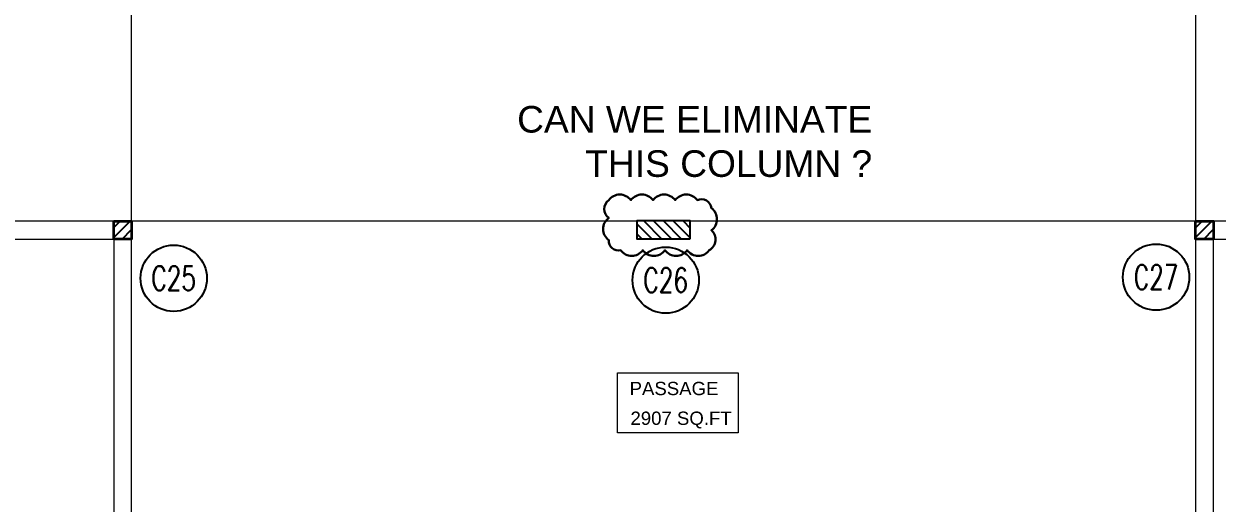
# Model space of a CAD drawing. Header units: inches. Extents: x 16106347 to 16308397, y -515360 to -420631.
# Drawn here: x 16164520 to 16177978, y -497953 to -492543 of the extents above; entities that cross this region are included whole.
import ezdxf
from ezdxf.enums import TextEntityAlignment as Align

# ---------------------------------------------------------------- set-up
doc = ezdxf.new("R2010")
doc.units = ezdxf.units.IN
doc.header["$LTSCALE"] = 1000
doc.header["$MEASUREMENT"] = 0
doc.linetypes.add('HIDDEN', pattern=[0.375, 0.25, -0.125])
for name, color, linetype in [('00', 252, 'Continuous'), ('DIEN HOA', 111, 'Continuous'), ('S-COLUMN', 1, 'Continuous'), ('S-COLUMN CIRCLE', 9, 'Continuous'), ('S-COLUMN HATCH', 8, 'Continuous'), ('S-COLUMN NO', 2, 'Continuous'), ('TEXT', 7, 'Continuous')]:
    doc.layers.add(name, color=color, linetype=linetype)
for name, color, linetype, lineweight in [('col', 1, 'Continuous', 35), ('dim', 251, 'Continuous', 9), ('FLOORING', 251, 'Continuous', 20), ('HIDDEN', 253, 'HIDDEN', 9)]:
    doc.layers.add(name, color=color, linetype=linetype, lineweight=lineweight)
doc.styles.add('ARIAL', font='ARIALN.TTF')
doc.styles.add('ROMANS', font='simplex.shx', dxfattribs={"width": 0.7})
doc.styles.get("Standard").update_dxf_attribs({"font": 'arial.ttf'})

# ---------------------------------------------------------------- blocks, each defined once
blk = doc.blocks.new('COLUMN')
at = {"layer": 'col'}
blk.add_lwpolyline([(356750.56, -9094.4), (356758.56, -9094.4), (356758.56, -9102.44), (356750.56, -9102.44)], close=True, dxfattribs=at)
at = {"layer": 'col', "elevation": 0}
blk.add_lwpolyline([(357238.56, -9094.4), (357246.56, -9094.4), (357246.56, -9102.44), (357238.56, -9102.44)], close=True, dxfattribs=at)
at = {"layer": 'HIDDEN', "color": 251}
for points in [[(356750.56, -9094.4), (356614.56, -9094.4), (356614.56, -9102.44), (356750.56, -9102.44)], [(356758.57, -9238.4), (356758.56, -9102.44), (356750.56, -9102.44), (356750.56, -9238.4)]]:
    blk.add_lwpolyline(points, close=True, dxfattribs=at)
at = {"layer": 'HIDDEN', "color": 251, "elevation": 0}
for points in [[(357382.61, -9094.39), (357246.56, -9094.4), (357246.56, -9102.44), (357382.61, -9102.43)], [(357246.57, -9238.4), (357246.56, -9102.44), (357238.56, -9102.44), (357238.57, -9238.4)]]:
    blk.add_lwpolyline(points, close=True, dxfattribs=at)
blk = doc.blocks.new('zw$8369')
at = {"layer": 'dim', "color": 251, "elevation": 0}
blk.add_lwpolyline([(-1096.37, -559.21), (-1041.94, -559.21), (-1041.94, -586.28), (-1096.37, -586.28)], close=True, dxfattribs=at)
at = {"layer": 'FLOORING', "color": 251, "elevation": 0}
blk.add_lwpolyline([(-1315.63, 245.01), (-1201.63, 245.01), (-1201.63, 485.01), (-949.63, 485.01), (-949.62, 245.01), (-835.62, 245.01), (-835.62, -98.86), (-835.62, -490.75), (-1315.63, -490.75), (-1315.63, 245.01)], dxfattribs=at)
at = {"layer": 'col', "color": 251, "rotation": 360}
blk.add_blockref('COLUMN', (-358074.19, 8603.64, 0), dxfattribs=at)
at = {"layer": 'TEXT', "color": 251, "char_height": 6, "attachment_point": 1, "style": 'ARIAL'}
for s, insert, width in [('{\\fArial|b0|i0|c0|p34;\\C1;PASSAGE}', (-1090.96, -563.26, 0), 52.6417), ('{\\fArial|b0|i0|c0|p34;\\W7.38129; }{\\fArial|b0|i0|c0|p34;\\C1;2907 SQ.FT}', (-1107.76, -576.69, 0), 80.1115)]:
    blk.add_mtext(s, dxfattribs=dict(at, insert=insert, width=width))

msp = doc.modelspace()

# ---------------------------------------------------------------- hatches: boundary and pattern name
at = {"layer": 'S-COLUMN HATCH'}
h = msp.add_hatch(dxfattribs=at)
h.set_pattern_fill('ANSI31', color=256, scale=625, angle=360, style=0)
h.set_pattern_definition([(45, (15424208.47, -531935.73), (-55.242717, 55.242717), [])])
h.paths.add_polyline_path([(16165535, -494771), (16165735, -494771), (16165735, -494972), (16165535, -494972)])
h = msp.add_hatch(dxfattribs=at)
h.set_pattern_fill('ANSI31', color=256, scale=625, style=0)
h.set_pattern_definition([(315, (15434649.31, -458714.14), (-55.242717, -55.242717), [])])
h.paths.add_polyline_path([(16171435, -494768), (16171435, -494968), (16172035, -494968), (16172035, -494768)])
h = msp.add_hatch(dxfattribs=at)
h.set_pattern_fill('ANSI31', color=256, scale=625, angle=360, style=0)
h.set_pattern_definition([(45, (15436408.52, -531935.73), (-55.242717, 55.242717), [])])
h.paths.add_polyline_path([(16177735, -494771), (16177935, -494771), (16177935, -494972), (16177735, -494972)])

# ---------------------------------------------------------------- linework, layer by layer
at = {"layer": 'DIEN HOA', "color": 5, "linetype": 'Continuous', "lineweight": 30, "elevation": 0}
msp.add_lwpolyline([(16171116, -494532, -0.5), (16171366, -494532, -0.5), (16171616, -494532, -0.5), (16171866, -494532, -0.5), (16172116, -494532, -0.5), (16172275, -494623, -0.5), (16172275, -494873, -0.5), (16172251, -495099, -0.5), (16172001, -495099, -0.5), (16171751, -495099, -0.5), (16171501, -495099, -0.5), (16171251, -495099, -0.5), (16171116, -494984, -0.5), (16171116, -494734, -0.5)], format="xyb", close=True, dxfattribs=at)
at = {"layer": 'S-COLUMN', "ltscale": 5, "elevation": 0}
for points in [[(16165535, -494771), (16165735, -494771), (16165735, -494972), (16165535, -494972)], [(16172035, -494968), (16172035, -494768), (16171435, -494768), (16171435, -494968)], [(16177735, -494771), (16177935, -494771), (16177935, -494972), (16177735, -494972)]]:
    msp.add_lwpolyline(points, close=True, dxfattribs=at)
at = {"layer": 'S-COLUMN CIRCLE'}
for centre in [(16166210, -495414, 0), (16171759, -495436, 0), (16177290, -495402, 0)]:
    msp.add_circle(centre, 374, dxfattribs=at)

# ---------------------------------------------------------------- block references
at = {"layer": '00', "color": 1, "linetype": 'Continuous', "xscale": 25, "yscale": 25, "zscale": 25}
msp.add_blockref('zw$8369', (16198626, -482502, 0), dxfattribs=at)

# ---------------------------------------------------------------- texts
at = {"layer": 'DIEN HOA', "color": 5, "linetype": 'Continuous', "insert": (16174088, -493470, 0), "char_height": 300, "width": 4456.19, "attachment_point": 3}
msp.add_mtext('CAN WE ELIMINATE THIS COLUMN ?', dxfattribs=at)
at = {"layer": 'S-COLUMN NO', "style": 'ROMANS', "width": 0.7}
for s, p in [('C25', (16166210, -495414, 0)), ('C26', (16171759, -495436, 0)), ('C27', (16177290, -495402, 0))]:
    msp.add_text(s, height=275, dxfattribs=at).set_placement(p, align=Align.MIDDLE)

doc.saveas('drawing.dxf')
